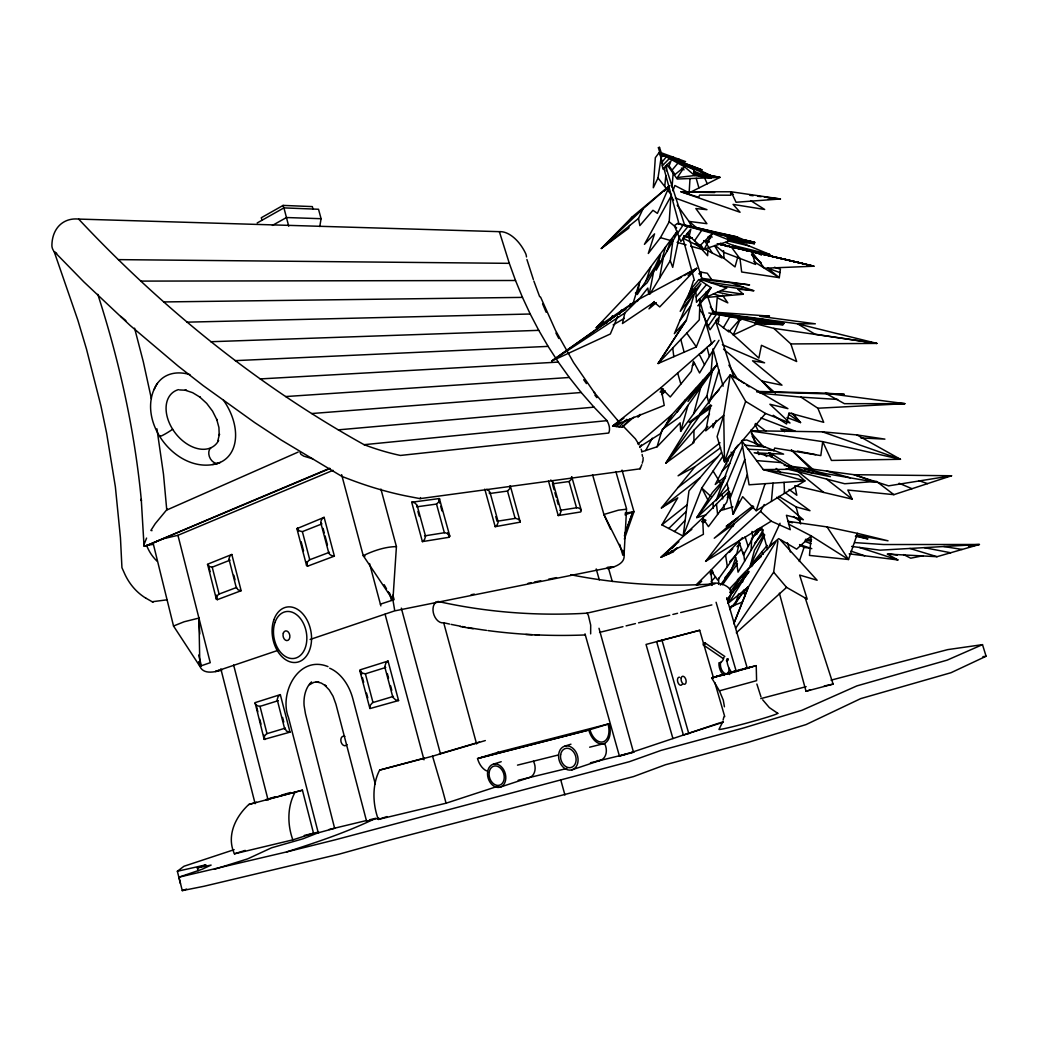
<?xml version="1.0" encoding="UTF-8"?>
<svg xmlns="http://www.w3.org/2000/svg" width="1038" height="1038" viewBox="0 0 1038 1038"><rect width="100%" height="100%" fill="white"/><g stroke="black" fill="none" stroke-linecap="round" stroke-linejoin="round"><path stroke-width="1.5" d="M411.697 502.223L439.385 498.551L449.804 536.127L449.182 537.269L422.388 541.615L411.697 502.223L414.551 502.755L417.029 505.065L425.554 536.244L424.555 539.578L422.388 541.615M718.607 584.42L718.698 578.127M571.73 476.753L571.056 479.673L569.084 481.515L552.385 483.812M296.894 528.653L324.128 517.352L334.379 556.121L307.572 566.19L306.56 565.476L296.894 528.653L299.515 530.937L302.369 531.625L321.897 523.918C319.315 522.698 321.936 518.027 324.128 517.352M290.017 732.14L264.171 739.367L255.063 702.648L280.325 694.63L290.017 732.14L286.501 731.115L284.944 728.326M701.623 249.055L701.714 246.123M486.77 489.274L489.469 491.234L489.391 493.556L507.517 491.052L509.969 488.431L510.138 485.81M699.988 299.826L699.275 319.86L658.157 363.495L696.342 346.887L705.477 324.064M700.832 276.03L700.961 272.138L707.293 273.241L711.757 279.676M751.201 550.127L751.616 538.424L761.594 527.797L767.523 549.595M713.093 423.569L712.911 427.773L716.194 420.442M707.903 249.795L707.631 255.698L698.587 245.695M708.253 242.425L708.396 239.467M607.723 568.772C614.366 566.943 625.278 563.829 624.072 554.928L626.563 508.854L615.858 471.563M510.372 486.082L520.272 522.14L495.191 526.681L484.785 489.119M672.909 190.901L674.856 185.517L689.128 192.873L689.998 178.536M380.92 489.067L396.425 546.624L392.909 599.86L394.674 610.266M670.885 196.403L644.429 244.345L654.563 233.861L648.296 253.467L660.453 237.65L669.199 221.743L670.885 196.403L673.597 200.152M643.015 460.885L643.119 457.46M672.053 187.229L673.156 173.32M711.043 372.46L712.885 350.39M715.986 312.62L717.219 297.75L727.82 302.875L722.474 295.142M236.353 588.014L228.944 558.976L229.852 556.134L231.824 554.474L241.14 590.713L237.923 589.74L236.586 587.443M771.403 501.406L773.038 483.124M760.62 557.51L760.75 556.134L747.632 569.875M420.52 497.565L420.04 498.629L406.273 495.982A141.687 53.003 20.3 0 1 353.426 480.789L342.099 476.52L281.233 440.047L254.647 422.557L203.163 385.604L178.251 366.167L130.022 325.348L83.922 281.96L53.742 251.079M664.748 186.49L665.825 175.487M666.292 170.764L666.915 164.471L677.191 179.029L720.022 177.381L689.128 192.873M241.14 590.713L217.292 599.679L216.332 599.082L207.548 564.231L231.824 554.474M649.762 294.312L670.25 260.681L673.026 239.622M735.721 628.133L773.66 572.197L777.942 540.837M677.97 161.124L685.586 161.617L660.661 152.573L658.819 153.001L655.328 157.711L653.304 187.748L658.001 177.978L661.284 156.491M319.782 226.544L321.079 218.707L318.523 209.261L283.932 207.885L257.177 222.962M729.519 674.531A9.744 5.424 73.8 0 0 730.259 672.858L730.622 670.756A11.223 6.202 73.8 0 1 726.95 659.532M659.532 278.275L663.658 255.53M717.193 364.39L687.973 401.459L696.706 387.667L665.734 425.723L672.014 414.629L717.193 364.39L679.799 416.887L662.231 429.395L657.093 446.781L641.51 451.932M590.648 633.881L590.687 625.11L588.312 615.145L586.95 613.16L580.047 613.562A1016.124 723.992 -71.8 0 1 437.919 601.417M649.243 294.143L653.668 271.541M629.768 306.521L630.377 303.589M679.293 236.223L672.715 267.376L670.25 260.681M657.093 446.781L680.137 422.803L680.656 431.341L706.917 395.88L712.159 371.461M638.37 299.541L624.824 313.022L622.476 323.532L654.122 302.201L659.714 306.937L696.732 268.297L638.37 299.541L551.749 361.003L610.344 333.976L617.753 316.395M756.897 534.077L759.401 528.433M723.097 720.1L723.888 716.843M217.863 440.735L219.498 434.04L219.226 435.376L218.927 427.487L216.657 419.144L216.877 419.78L212.595 411.204L206.692 403.38L199.581 396.853L200.126 397.243L192.679 392.701L185.075 390.158L186.451 390.288L179.483 389.925M693.708 413.708L700.663 387.602M729.377 492.803L726.717 502.314L708.448 526.642L702.648 517.988L728.78 491.675M680.656 431.341L687.973 405.417M737.927 256.581L735.008 266.909L720.32 255.452M661.543 260.759L665.618 246.875M718.984 369.982L708.993 403.613L706.917 395.88M772.96 453.671L772.103 456.473L768.976 452.97M773.816 450.868L774.659 448.066L820.824 455.604L822.719 441.643L750.746 430.965L755.612 431.315M695.953 288.642L686.403 320.067L658.157 363.495L686.403 320.067L674.35 333.691L685.547 307.209L693.073 294.935L680.201 311.335L691.632 288.343M700.144 274.823L700.961 272.138L698.846 273.837M693.475 280.61L687.805 298.529L700.922 283.815L695.901 291.795L696.472 302.292L710.926 287.604L698.808 279.559L690.672 289.459M629.586 225.389L628.678 228.256L601.3 248.497L632.337 216.812L669.653 185.646L657.391 213.374L652.954 210.286L639.849 225.609L638.513 218.447L643.015 208.846L669.653 185.646L664.151 191.2M736.292 601.236L738.667 593.931M742.455 582.253L743.87 577.881L727.223 599.328M742.572 446.236L727.106 483.215L733.139 514.277L742.663 496.683L756.17 510.722L765.084 483.682M646.142 280.675L650.891 266.714M727.962 603.273L730.934 594.553M799.26 561.48L804.048 547.428L810.029 548.09M856.7 535.115L888.035 540.811L857.492 533.363L848.526 559.508L809.471 555.421L811.223 535.906L788.504 524.073M666.928 251.339L671.067 239.544M745.673 401.421L724.472 461.832L717.102 436.583L723.733 415.369L730.259 374.796L787.907 408.648L769.885 404.249L789.996 423.011L765.538 413.487L745.673 401.421L730.259 374.796L699.871 413.63L710.706 404.82L705.762 430.861L723.733 415.369L724.472 461.832L765.538 413.487M624.915 533.532L632.817 511.89L624.383 535.829M624.357 539.072L633.984 511.708L622.022 470.097M733.139 514.277L747.36 474.613M730.064 498.461L744.791 459.419M760.646 530.249L761.594 527.797L755.508 534.881M733.749 623.76L748.45 586.872L775.879 541.81M734.45 622.112L748.45 586.872L729.208 602.429L748.658 571.224L737.395 579.983L772.83 543.419M420.04 498.629L640.057 468.826L641.795 464.726M619.595 314.345L621.451 309.986M722.033 723.265L719.049 729.221A30.491 1.272 -15.3 0 0 750.63 722.02A30.491 1.272 -15.3 0 0 777.086 713.21M146.592 538.073L144.035 544.509L144.035 546.053L144.905 546.325L330.071 468.462M780.057 523.256L769.275 546.403L778.682 538.618L796.652 549.141L811.223 535.906L848.526 559.508L827.027 526.915L787.699 521.271M737.201 505.636L739.212 501.341M764.759 534.855L750.344 565.658L753.16 564.477M732.854 526.564L734.281 523.671L753.744 506.868M610.331 319.989L612.446 315.786M645.688 450.544L652.266 438.192M776.813 497.267L803.36 519.753L786.415 515.276L790.281 529.704L771.208 521.18L705.619 561.376L760.53 511.384L764.189 504.52M757.364 529.302L743.468 555.122L739.393 542.809L736.876 553.345L717.686 580.086L710.848 570.277L742.404 537.71M722.189 584.576L727.975 574.196L737.084 561M738.861 584.563L745.764 572.392M298.14 452.088L166.768 510.034L163.498 474.288L156.933 428.824M677.71 232.499L656.133 270.204L660.609 254.764L655.004 266.831L637.293 294.507L639.706 281.752L677.308 231.15L674.038 236.729M706.528 322.247L711.562 313.463M659.986 260.759L647.063 282.842L635.399 293.144M670.898 242.088L672.455 239.441M691.827 529.38L683.147 536.062L661.894 524.878L677.788 497.825L661.401 507.971L695.019 466.633L720.632 447.702M157.309 383.424C133.668 419.624 176.72 475.754 217.837 463.415M723.356 327.71L729.87 316.733M718.984 340.256L699.586 373.005L693.449 361.315L691.347 371.345L670.25 396.983L660.998 387.641L612.641 426.021L622.073 427.293L633.842 417.146M552.774 483.565L552.553 481.58L550.737 480.023M763.319 529.847L738.044 572.159L735.851 557.289L731.245 570.446L720.372 585.121M764.163 534.194L754.483 550.231L750.344 565.658L767.225 545.391M626.316 509.243L618.427 510.164L603.921 514.472L592.568 474.69M639.823 447.456L641.38 444.926M746.114 575.545L748.463 571.73M751.59 566.644L753.147 564.101M710.628 407.999L691.606 421.493L665.812 463.143L693.955 442.59L693.929 430.251L709.512 414.045M727.106 483.215L716.116 500.679L735.228 448.637L737.966 445.198M741.028 594.878L734.307 605.478L729.986 607.139M742.702 592.231L744.389 589.571M695.226 392.455L703.141 380.012M662.568 163.407L658.468 147.63L659.506 147.383L662.478 156.608M659.506 147.383L658.339 147.837M677.567 233.42L683.082 225.051M677.035 412.333L685.443 399.708M722.889 456.305L701.779 488.016L683.147 536.062L688.96 490.883L721.514 452.347M702.479 383.45L709.694 372.746M694.565 240.751L701.688 230.345M708.253 326.01L716.402 314.332M699.054 416.653L665.812 463.143L693.929 430.251M722.591 584.576L737.434 563.829M221.808 670.133C214.866 671.936 203.448 674.921 199.854 666.266L173.528 626.018L184.102 621.775L198.933 618.077L199.776 634.023M654.251 301.552L648.971 308.87L656.314 302.616M689.466 292.703L692.177 288.953M679.916 320.534L690.685 305.976M723.771 481.178L696.77 517.612L705.814 514.939M758.181 559.456L760.75 556.134M684.821 302.045L694.461 289.667M626.926 223.637L632.337 216.812M637.228 301.461L647.816 288.084L648.724 294.143M733.944 451.608L729.364 457.33L715.247 484.461L725.977 476.144M661.712 162.525L666.305 156.803M679.176 237.417L687.999 226.453M749.021 571.938L731.608 593.593L740.068 578.568L729.727 592.581M729.649 609.514L747.827 586.872M727.949 495.632L729.974 493.206M696.174 296.998L706.476 284.646M672.027 170.18L677.918 163.161M705.645 520.129L703.556 522.607L705.736 520.298M702.246 522.101L704.27 519.714M727.314 497.669L730.428 493.997M678.891 541.68L661.011 557.25L703.388 534.285L702.648 517.988L661.011 557.25L672.572 552.229L675.66 548.583M754.782 543.159L763.034 533.532M710.187 573.832L712.302 571.38M737.006 546.689L740.12 543.082M640.212 414.733L637.955 416.835L639.992 414.499M724.809 577.842L727.975 574.196M689.245 293.962L700.832 280.909M725.277 478.155L712.444 492.479L696.77 517.612L728.741 488.223M668.939 553.799L672.027 550.374M727.573 599.198C739.043 587.469 717.686 580.034 708.305 584.251A917.203 688.22 -69.2 0 1 570.783 574.741L572.34 574.741M665.825 555.161L667.979 552.813M672.3 548.116L675.53 544.6M710.394 572.833L712.47 570.602M729.545 552.255L732.815 548.739M661.543 394.375L664.839 390.846M637.955 416.835L640.174 414.486M661.18 392.13L663.399 389.782M701.766 521.543L703.881 519.285M727.56 494.101L729.623 491.895M711.121 581.552L715.493 576.907M729.714 561.753L741.755 548.933M692.346 365.7L694.552 363.365M622.073 427.293L629.742 419.183M674.531 531.521L685.184 520.259M709.72 399.747L719.036 389.925M692.748 442.331L707.825 426.436M729.662 588.702L745.479 572.133M662.322 165.782L669.393 158.49M256.529 802.257L248.77 804.515C238.519 814.026 230.566 827.403 231.37 841.792A33.437 32.619 -62.9 0 0 234.432 853.82L292.846 839.859L313.528 833.242L302.421 790.19L265.754 799.831M672.572 552.229L677.087 547.727M619.141 426.89L626.757 419.339M722.266 470.954L729.805 463.506M696.2 584.77L710.848 570.277L712.068 585.432M668.77 528.498L686.326 511.397M616.598 426.553L621.074 422.219M643.015 208.846L601.3 248.497L638.513 218.447M660.142 392.014L663.438 388.926M701.39 353.244L704.763 350.078M709.239 345.862L712.574 342.735M697.302 585.354L701.714 581.228M661.79 394.583L665.345 391.274M707.955 559.197L705.619 561.376L734.281 523.671L714.248 538.216L737.875 517.962L726.224 526.344L752.965 505.83M167.3 509.1L155.246 523.658L150.886 530.444L152.015 530.652M736.279 632.804L786.583 587.391L807.201 599.147L799.636 575.065L817.127 580.255L780.524 540.071M603.091 321.689L596.214 327.761L606.945 322.675M714.793 340.568L660.998 387.641L664.229 405.404L612.641 426.021L617.649 422.518M638.007 444.017L672.014 414.629L660.272 433.754L639.966 446.664M688.168 275.576L696.732 268.297L684.237 275.55M661.894 524.878L687.169 504.792M720.048 442.746L678.086 475.806L695.019 466.633M661.401 507.971L700.118 477.662M678.035 487.51L717.543 457.057M180.43 883.623L177.368 871.258L183.96 866.263L234.134 849.668M434.234 603.493L436.025 602.144M172.632 429.226L172.074 429.628A8.771 0.817 -31.4 0 1 162.94 435.182A8.771 0.817 -31.4 0 1 160.293 435.662M220.251 462.377L219.459 462.961A8.784 6.41 64.7 0 1 210.416 458.835A8.784 6.41 64.7 0 1 210.519 448.079L211.09 447.702M620.153 420.766L623.903 418.145M748.32 587.729L743.442 591.063L745.232 596.435M677.516 223.481L712.457 233.394L704.257 249.146L730.583 240.608L726.159 236.158L677.516 223.481L674.402 225.57L680.824 241.478L690.867 229.126L689.219 235.989L700.027 245.617L712.457 233.394L730.583 240.608L754.444 243.696L737.733 238.688L754.782 242.399L683.77 225.116M624.824 313.022L551.749 361.003L618.985 313.463L625.927 309.428M711.64 405.624L689.128 422.297L691.606 421.493M756.17 510.722L804.891 480.918L798.469 474.911L763.267 469.591L741.625 440.631L746.659 439.956L783.612 454.125L754.172 452.776L770.378 456.084L792.721 469.306L763.267 469.591L804.891 480.918L749.073 484.798L741.625 440.631M144.905 546.325L244.436 504.157M613.16 324.907L624.357 318.355M677.295 279.585L681.46 277.172M313.048 209.222L312.334 206.601L283.102 205.407L261.304 217.733L262.004 220.367M272.41 225.402L286.514 217.526L321.079 218.707M417.25 505.662L416.64 506.842L436.518 504.066L438.646 502.055L439.606 498.837M309.532 684.678L313.878 682.355L318.692 681.784L316.201 681.823L321.274 683.082L326.166 686.118L324.609 685.041L329.267 689.959L333.042 696.226L335.923 704.179L366.583 821.24L378.857 818.126M495.191 526.681L497.28 524.735L498.214 522.036L490.027 492.414M548.492 481.035L558.223 515.549L560.222 513.68L561.052 511.098L552.891 482.164M640.057 468.826L640.433 467.58M831.036 680.15L947.72 649.619L982.493 644.637L986.1 656.25L951.029 672.702L860.71 698.613L806.059 724.576L748.606 742.235L665.358 764.772L633.517 776.58L389.224 840.209L339.218 854.131L203.98 886.27L182.273 890.617L178.951 877.175L286.579 851.939C315.708 842.635 344.214 833.125 372.019 820.046M360.368 669.77L359.81 670.665L369.917 708.578L398.579 700.546L388.043 661.063L360.368 669.77L361.613 674.453M366.583 821.24L367.374 820.876M598.991 628.275L633.504 752.278L619.414 756.079L585.004 633.842M393.415 696.394L372.46 702.687L370.358 705.243L369.723 708.175M982.493 644.637L947.175 660.129L856.895 685.897L801.842 710.329L744.376 727.729L661.245 750.331L629.326 761.71L335.482 839.742L286.579 851.939M319.12 832.437L302.914 838.834L271.502 847.825L247.706 858.854L214.269 869.312M285.346 728.131L266.468 733.814L264.443 736.253L263.95 738.991M388.043 661.063L385.877 663.035L384.761 666.837L392.87 697.328L395.699 699.91L398.579 700.546M245.928 503.534L329.539 468.346M173.528 626.018L153.079 543.017L163.148 538.787L177.939 535.31L333.042 470.331M280.325 694.63L278.21 696.524L277.172 699.547L284.723 729.052M739.549 669.938L756.222 665.63L756.598 680.656L719.425 690.828L711.666 677.866L722.176 674.778M207.509 564.542L209.689 566.592L212.219 567.176L229.995 560.17L229.035 559.521M730.817 606.633L742.274 602.144M727.015 658.793C729.377 657.845 728.092 661.725 726.366 660.7M216.332 599.082L216.747 596.448L218.616 594.255L235.47 587.884M306.56 565.476L307.118 562.427L309.233 559.936L329.396 552.307C327.632 554.149 332.588 556.303 334.379 556.121M218.862 670.237L215.476 671.495L278.041 650.333M756.222 665.63L726.704 674.09M198.063 870.752L197.363 867.924L205.939 864.862L177.368 871.258M182.273 890.617L186.593 889.086M624.98 514.822L632.414 512.24M380.401 604.155L394.103 599.653L392.883 595.098M178.951 877.175L202.021 869.299L211.116 865.082L197.363 867.924M310.128 639.473L394.492 610.928L613.886 566.774L607.269 567.371M719.217 723.058L631.078 752.563L633.971 752.07M713.56 678.074L699.703 630.287L656.639 641.679L683.393 735.047L723.084 722.24M571.601 769.937A12.391 9.446 72.1 0 0 574.65 750.111A12.391 9.446 72.1 0 0 558.729 753.938A12.391 9.446 72.1 0 0 571.601 769.937L599.912 760.504M789.062 489.456L796.821 495.256L794.887 485.641L852.211 499.148L847.812 490.04L893.887 494.659L951.548 475.754L854.04 474.703L784.222 465.361M424.347 758.103L379.649 770.092A49.227 33.956 77.8 0 0 378.312 819.423L446.055 803.217L498.084 786.168M499.771 787.258A11.989 8.849 73.1 0 0 502.561 768.107A11.989 8.849 73.1 0 0 487.639 771.688A11.989 8.849 73.1 0 0 499.771 787.258L529.108 777.618A11.768 8.81 72.8 0 0 533.48 761.269M378.312 819.423L387.109 816.569M622.177 755.015L619.414 756.079M234.432 853.82L245.215 850.407M564.97 746.075L570.952 744.194M254.816 703.349L257.268 705.775L260.006 706.372L278.262 700.663M493.478 764.124L501.211 761.71M779.369 593.178L806.02 691.256L810.652 689.803M805.28 598.083L833.112 684.107L806.02 691.256M359.81 670.665L362.547 673.182L365.389 673.818L385.708 667.473L384.761 666.837M588.793 730.051L609.163 723.745A17.438 10.652 75.2 0 1 603.688 743.701A17.438 10.652 75.2 0 1 588.793 730.051L477.545 758.57A16.595 10.899 76.1 0 0 486.588 770.884M719.113 675.686L716.103 676.646L720.424 675.66M477.545 758.57L498.396 752.2M723.512 674.869L730.259 672.858M720.177 510.683L732.893 506.907M439.295 753.925L479.478 742.04M379.649 770.092L432.548 756.183L485.317 740.561M265.793 799.727L275.148 796.808M281.246 795.212L290.523 792.5M248.77 804.515L302.421 790.19M849.175 553.851L897.883 559.923L887.282 554.084L937.016 556.692L979.418 544.483L883.675 544.535L854.871 542.602M623.825 754.522L625.654 753.99M699.703 630.287L646.038 644.442L672.922 738.55M719.282 675.53L726.029 673.688M729.532 672.624L735.28 671.041M730.402 672.455L740.937 669.497M721.436 675.491L751.746 666.863L743.701 668.822M760.789 698.613L806.137 686.65M824.263 685.988L833.112 684.107M627.562 753.458L629.417 752.978M722.772 675.05L711.666 677.866M497.254 752.55L609.163 723.745M478.713 758.22L589.934 729.688A15.505 9.472 75.2 0 0 603.182 741.833A15.505 9.472 75.2 0 0 608.047 724.083M517.495 765.136L558.275 755.002M589.649 747.191L603.766 743.688M599.562 632.376L622.969 626.654M626.083 625.888L635.438 623.604M638.565 622.839L669.757 615.21M672.871 614.444L677.555 613.302M680.669 612.537L711.873 604.907M720.709 722.552L723.395 721.903M518.157 780.265L566.865 768.496M590.466 762.787L626.68 754.029M304.277 835.46L318.186 832.113M329.046 829.518L366.44 820.539M369.58 819.786L375.834 818.281M586.95 613.16L714.961 583.81M622.735 550.283L624.072 554.928L622.813 555.187L619.712 544.353M471.135 594.748L474.301 594.112M528.07 583.317L531.235 582.681M534.401 582.046L540.72 580.774M548.635 579.191L556.537 577.608M923.223 555.693L910.728 558.197L903.605 554.59M968.493 546.663L979.418 544.483L880.146 550.166L851.627 546.429M167.313 599.782L152.339 601.729M495.788 516.652L497.072 521.258L515.704 518.325L518.611 519.389L520.298 521.66M560.935 510.67L559.871 510.372L576.531 507.777C578.568 507.141 582.811 510.008 580.735 511.955L558.223 515.549M424.542 535.893L444.926 532.65L447.962 533.766L449.804 536.127M625.058 513.174L633.984 511.708M153.001 544.431L146.579 545.326A95.807 60.593 -53.1 0 0 157.023 561.104M982.908 656.639L986.1 656.25M364.091 444.679L606.996 420.649L607.399 421.389A85.7 28.558 21.9 0 1 608.722 433.041L400.409 455.448A94.341 34.462 20.3 0 1 366.012 445.393L364.091 444.679C257.541 385.487 161.902 307.897 78.641 219.083A41.183 29.739 56.2 0 0 51.9 245.967A8.602 6.254 55.2 0 0 53.314 250.392M338.336 429.849L594.021 407.156L606.996 420.649M732.984 283.582L753.718 290.705L737.629 289.096L743.312 294.26L705.555 297.504L697.99 305.873L710.926 287.604L705.555 297.504L726.756 288.006L700.39 279.313L749.592 284.905L701.364 278.249M311.724 413.539L581.228 392.507L594.021 407.156M943.516 476.364L951.548 475.754L888.593 485.862L854.04 474.703L875.294 482.138L825.392 473.6L804.372 468.605L830.426 476.65L789.217 468.553M285.671 396.555L569.33 377.482L581.228 392.507M260.175 378.922L558.288 362.093L569.33 377.482M759.816 393.181L800.947 397.126L817.866 408.232L904.864 403.665L825.405 393.168L756.819 391.417M585.393 634.906L582.565 635.048A1044.072 744.687 -71.6 0 1 535.154 634.815M687.753 226.232L690.257 226.115L741.236 238.701L733.892 237.936M235.224 360.64L548.116 346.381L558.288 362.093M210.818 341.723L538.761 330.344L548.116 346.381M768.029 199.296L780.446 198.972L731.128 191.783L680.993 191.771L740.068 212.258L733.075 204.395L764.669 209.468L750.682 200.606M186.944 322.156L530.223 314.008L538.761 330.344M163.615 301.941L522.477 297.387L530.223 314.008M755.028 323.597L773.79 328.358L790.865 343.941L876.902 343.409L797.495 323.791L712.937 312.36M140.805 281.103L515.523 280.494L522.477 297.387M118.527 259.63L509.308 263.341L515.523 280.494M365.026 556.044L363.248 555.68L341.632 474.677M750.746 430.744L822.394 431.821L856.947 434.935L884.908 439.126L860.813 437.919M714.624 192.536L680.993 191.771L698.587 197.246L699.651 195.092L730.869 195.222L731.128 191.783L736.059 202.254L780.446 198.972L764.383 197.064M78.641 219.083L499.369 231.669A31.789 18.593 64.7 0 1 525.669 253.57A6.475 3.75 64.8 0 1 526.461 256.931M703.154 314.864L710.005 329.825L719.295 316.655L717.959 323.571L728.858 331.926L740.47 318.627L733.217 334.989L757.468 323.661L754.704 320.106L712.34 313.463L784.014 323.545L766.55 321.495L782.976 324.699L757.468 323.661L740.47 318.627L708.824 312.97M756.663 391.793L844.361 394.362L825.405 393.168L844.426 403.678L904.864 403.665L893.666 402.965M748.061 449.233L774.14 450.492M525.799 634.49L539.319 635.139M800.947 397.126L837.718 399.448M805.566 539.293L811.586 539.695M671.664 158.827L679.345 159.359M712.989 312.062L769.547 316.136L759.855 316.343L815.336 323.804L797.495 323.791L815.102 334.223L876.902 343.409L773.79 328.358M756.546 460.587L781.406 462.611M745.037 445.185L764.837 446.924M750.266 318.199L767.575 320.132L713.949 313.281M663.217 155.947L673.117 157.088M749.929 195.339L753.134 195.728M757.961 196.299L761.165 196.675M726.924 315.76L766.913 320.833M743.61 318.368L784.014 323.545M755.508 321.144L782.976 324.699M805.125 540.318L811.262 541.122M709.447 282.297L743.195 287.085M755.898 321.65L774.984 324.375M719.84 285.722L753.718 290.705M756.443 322.351L768.12 324.103M888.32 553.773L897.364 555.122M691.1 166.106L712.159 176.226L701.13 172.243L711.108 178.095L694.643 175.552L677.399 177.511L684.548 166.781L662.802 154.896L660.505 156.115L662.945 169.051L670.976 160.89L669.082 165.924L675.011 174.488L684.548 166.781L694.643 175.552L693.631 169.531L662.802 154.896L702.168 169.947L666.811 156.803M720.606 290.757L743.312 294.26M735.488 240.388L769.768 254.44L755.898 252.234L761.464 255.101M943.802 546.52L962.148 549.452M460.34 626.589L473.146 628.769M702.687 174.06L720.022 177.381L703.323 174.099M924.274 547.649L950.678 552.761M797.392 451.089L815.66 454.657M682.096 224.403L737.94 237.118L721.073 233.55M827.027 526.915L857.492 533.363M789.282 522.049L792.422 522.724M855.377 536.218L867.963 538.917L856.207 535.699M436.142 602.157A11.081 7.37 72.1 0 0 433.988 614.989A11.081 7.37 72.1 0 0 443.706 622.774L449.558 624.059M721.073 244.527L729.351 246.369L718.426 243.891M717.933 243.826L813.922 266.208L764.461 268.245L751.538 251.533L717.18 243.683M691.879 237.871L683.834 236.067L683.289 238.312L721.968 257.969L714.559 245.708M704.374 240.699L709.058 241.763M703.816 240.621L708.526 241.685M770.832 256.139L792.941 261.161M698.379 228.918L737.707 237.923M692.177 237.974L683.834 236.067L691.334 237.793M712.34 253.077L704.698 240.829L707.812 241.543M791.942 261.07L805.384 264.145M779.798 258.228L799.701 262.783M717.569 292.119L731.453 295.285M715.065 233.278L754.782 242.399M704.711 240.868L709.162 241.893M718.283 243.982L769.184 255.595M727.43 237.455L754.444 243.696M752.174 251.78L813.922 266.208L751.538 251.533L755.586 264.418L723.875 252.351L715 245.357M312.659 458.809L303.732 456.136L300.942 454.333L300.06 452.516M327.982 666.604C298.659 654.628 278.781 693.15 288.512 717.621L318.264 832.813L334.638 828.324L305.457 713.781L304.082 705.464A29.778 20.669 77.4 0 1 311.543 681.901M727.521 240.751L748.969 245.902M728.066 238.091L746.971 242.736M733.01 245.357L769.768 254.44M728.936 238.961L740.535 241.906M712.834 312.892L720.644 314.877M737.836 319.237L740.963 320.028M786.22 468.696L844.724 483.747L876.5 481.373L893.887 494.659M778.837 496.359L796.081 506.907L809.99 510.709L784.326 492.09M713.391 294.001L721.267 296.154M660.453 237.65L671.028 240.634M677.074 242.334L686.144 244.89M690.672 246.175L702.765 249.574L695.304 243.398M789.114 467.866L796.821 470.045M826.52 471.018L850.356 477.869M909.898 548.466L937.016 556.692M790.19 466.153L813.61 473.354M859.451 547.454L897.883 559.923M774.517 267.246L780.407 269.205L779.279 277.652L741.664 271.995L739.951 258.254M799.545 544.561L811.781 548.635M730.493 193.353L733.412 194.353M918.799 480.633L927.57 483.63M850.978 551.126L864.693 555.784M822.394 431.821L900.465 459.302L831.451 460.444L822.719 441.643L900.465 459.302L856.947 434.935M779.953 272.579L767.705 268.154L779.279 277.652L753.886 261.498M675.388 198.063L706.969 209.663L695.862 208.56L706.904 223.676L688.973 221.405L677.217 205.148M786.96 417.536L800.545 422.57L793.24 413.928M805.034 541.434L811.041 543.717M760.932 417.912L795.458 431.276L780.771 428.902L784.65 431.769M676.127 161.214L701.545 171.127M686.663 166.223L712.159 176.226M693.929 171.283L711.108 178.095M709.33 235.924L712.211 237.079M725.588 242.399L746.491 250.729M899.103 483.254L912.013 488.716M722.396 344.681L764.604 362.82L752.55 360.796L781.99 385.176L761.879 381.024L723.551 349.157M694.072 172.152L705.918 177.29M694.266 173.346L701.48 176.616M724.822 656.496L705.113 642.95L703.466 643.417L703.336 644.922L723.058 658.442M703.336 644.922L704.984 644.468L705.113 642.95M707.708 237.079L710.524 238.429M720.385 243.152L727.56 246.59M800 545.158L804.048 547.428M777.799 713.365L769.34 707.592L762.696 699.82M145.735 598.07L153.014 602.235M770.001 452.892L793.24 467.347M773.284 415.278L786.57 423.997L788.984 412.89L823.705 422.31L817.866 408.232M662.114 155.207L658.819 153.001L660.453 155.337M681.408 168.091L684.042 169.856M793.382 516.522L799.909 520.959M743.896 383.217L737.304 378.649L728.871 365.181M746.53 385.046L749.164 386.876M788.685 414.331L800.545 422.57L791.709 413.072M755.586 423.491L765.785 431.03M762.852 453.632L766.732 456.512M826.546 479.076L852.211 499.148M798.3 471.797L823.744 492.44M751.486 254.842L761.269 262.861M698.276 229.139L688.973 221.405L691.723 227.037M669.199 221.743L676.659 227.932M120.745 316.395L125.883 320.664M724.135 675.427L722.643 674.103A9.744 5.424 73.8 0 1 718.958 662.802A13.468 7.526 73.5 0 0 723.94 657.469M775.438 393.155L761.879 381.024L771.818 391.702M716.402 319.263L718.763 321.43M728.196 330.071L758.869 358.136L761.451 345.304L796.665 361.522L790.865 343.941M760.53 511.384L771.208 521.18M776.152 468.423L780.836 472.731M710.978 496.54L701.779 488.016L708.331 500.822M811.846 470.006L791.293 449.895L813.727 470.045M617.467 420.26L619.634 422.492M622.891 425.852L635.412 438.853L639.161 444.887M689.44 235.574L687.403 233.316L702.233 279.494M751.24 433.067L763.76 447.106M618.869 421.804L593.957 392.182L595.072 393.661L573.599 362.612L555.564 330.525L540.59 297.102M773.66 572.197L786.583 587.391M699.794 244.592L702.687 248.173M594.852 395.141L596.863 397.645M658.001 177.978L671.443 194.949M710.342 306.794L714.935 312.892M731.232 246.901L739.757 258.397M726.224 458.744L728.04 461.209M583.68 379.739L586.47 383.593M699.651 309.506L704.296 315.954M731.037 452.166L732.906 454.761M396.425 546.624C385.474 546.676 373.304 550.75 363.248 555.68L392.909 599.86L391.456 600.379L389.419 592.776M686.78 333.12L696.342 346.887M752.018 435.934L757.857 445.458M713.093 471.031L720.593 483.345M384.151 584.692L386.538 588.831M388.134 591.582L392.909 599.86L392.092 596.811M761.762 551.944L763.125 554.357M555.914 333.016L558.807 338.466M719.425 690.828L723.291 700.17L724.433 706.8M699.184 354.23L704.504 364.688M624.072 554.928L603.921 514.472L610.513 529.108M754.963 424.231L758.48 431.354M768.989 452.763L771.091 457.044M760.971 696.874L756.871 684.016M704.633 177.978L707.267 183.778M542.576 303.797L546.131 312.23M641.147 449.182L641.951 451.413M533.869 281.051L539.682 296.751M665.462 165.821L684.846 225.726M706.203 291.782L713.171 313.294M715.649 320.976L734.035 377.806M750.928 430.043L755.405 443.862M757.883 451.543L758.882 454.618M787.388 542.77L790.372 551.982M526.915 259.5L533.363 279.507M432.548 756.183L442.486 789.892A36.161 1.077 74.9 0 1 446.055 803.217M97.806 294.338C119.461 361.38 134.745 430.614 141.376 500.809L141.246 499.135L144.035 546.053M745.089 536.776L748.139 546.429M499.369 231.669L509.308 263.341M726.691 597.771L747.373 668.511M716.09 602.274L736.331 671.638M677.658 373.057L680.863 384.086M714.897 682.706L724.732 716.622M661.959 640.148L688.817 733.723M608.307 567.527L612.277 581.488M134.59 328.177L143.322 361.821L151.366 398.657M571.86 477.169L581.267 510.346M596.214 568.941L599.302 579.866M569.084 481.515L576.531 507.777M696.2 178.302L698.924 187.956M552.8 485.291L554.045 489.715M554.876 492.661L556.121 497.098M556.965 500.044L558.21 504.468M507.517 491.052L515.146 518.429M560.831 780.2L564.932 795.017M438.594 498.538L439.865 503.183M440.709 506.285L441.98 510.93M447.91 532.624L449.182 537.269M796.081 506.907L800.739 524.021M663.84 168.091L679.086 224.169M682.9 238.195L694.331 280.26M699.404 298.957L711.692 344.136M712.963 348.82L723.11 386.188M436.518 504.066L444.355 532.754M417.899 511.436L419.144 516.016M443.706 622.774L476.598 743.961M401.317 608.125L440.384 753.575M283.932 207.885L288.707 226.154M283.102 205.407L283.815 208.067M385.085 614.211L424.01 759.829M369.541 563.543L380.855 605.881M387.33 673.558L388.549 678.125M390.573 685.742L391.793 690.309M365.389 673.818L372.979 702.466M323.078 528.407L324.271 532.883M325.05 535.868L327.424 544.833M362.431 677.567L363.676 682.251M366.557 693.163L367.789 697.847M320.885 523.152L328.799 553.072M375.25 783.859L352.829 698.704A41.299 28.675 77.4 0 0 329.695 668.213M302.369 531.625L309.752 559.741M680.798 339.465L684.133 352.193M297.517 527.914L298.321 530.976M301.137 541.693L303.55 550.88M306.366 561.597L307.572 566.19M707.008 347.38L709.382 356.462M282.583 717.453L283.763 722.033M233.861 575.247L235.029 579.775M260.006 706.372L266.987 733.594M256.646 707.099L257.839 711.731M259.811 719.451L261.005 724.083M263.769 734.891L264.95 739.523M212.219 567.176L219.096 594.086M208.936 566.982L210.13 571.653M216.099 595.008L217.292 599.679M233.641 665.047L268.128 800.155M220.834 668.848L255.127 803.697M177.939 535.31L210.247 662.685L199.854 666.266L198.699 661.673M198.673 655.043L201.385 665.76L199.854 666.266L198.933 618.077M725.653 459.094L726.678 463.83M725.575 555.071L727.327 566.644M722.059 494.36L722.72 498.902M723.616 504.935L724.277 509.463M743.442 552.216L744.648 561.091M672.728 348.041L673.805 356.683M751.992 531.417L752.784 537.814M716.467 504.079L717.621 514.42M723.564 250.651L724.018 258.332M784.066 482.359L784.52 493.374M713.054 502.651L713.223 508.399M56.701 253.363A12.313 8.94 55.1 0 1 54.21 251.741L77.889 320.288L86.504 349.144L100.881 405.663L106.642 433.235L115.361 486.757L120.46 537.879L121.939 567.682L124.936 574.39A131.644 82.962 -53.1 0 0 145.722 598.096M642.12 454.475A128.855 44.037 21.9 0 1 642.47 456.318M642.587 461.547A128.855 44.037 21.9 0 1 642.288 463.169M292.846 839.859A47.216 34.202 78.9 0 1 295.039 792.344M604.622 743.584A12.145 9.381 71.8 0 1 605.426 755.482A12.145 9.381 71.8 0 1 597.434 760.672M218.642 440.436A33.748 22.979 52.4 0 1 175.733 433.625A33.748 22.979 52.4 0 1 178.432 389.639M223.352 400.019A51.316 34.955 52.4 0 1 212.66 464.479M154.195 389.561A51.316 34.955 52.4 0 1 189.954 374.601M532.157 634.659A1044.072 744.687 -71.6 0 1 487.951 630.585M486.511 630.39A1044.072 744.687 -71.6 0 1 467.879 627.523M465.037 627.03A1044.072 744.687 -71.6 0 1 462.208 626.524M460.613 626.225A1044.072 744.687 -71.6 0 1 451.128 624.383M682.148 684.327A4.126 2.374 74.2 0 1 677.905 682.42A4.126 2.374 74.2 0 1 679.514 677.217M347.042 744.583A4.905 3.412 76.3 0 1 341.035 741.872A4.905 3.412 76.3 0 1 344.888 736.37M729.104 668.329A7.253 4.035 73.8 0 1 724.2 673.065A7.253 4.035 73.8 0 1 720.619 662.387M639.706 281.752L633.271 302.681L596.214 327.761L639.706 281.752M712.95 572.159L710.848 574.598L713.041 572.262M273.876 619.777A28.091 19.398 79.5 0 0 293.676 662.504A28.091 19.398 79.5 0 0 307.923 621.775A28.091 19.398 79.5 0 0 273.876 619.777M489.17 772.376A9.952 7.344 73.1 0 0 499.239 785.286A9.952 7.344 73.1 0 0 501.549 769.392A9.952 7.344 73.1 0 0 489.17 772.376M560.624 754.756A9.913 7.551 72.1 0 0 570.939 767.549A9.913 7.551 72.1 0 0 573.365 751.681A9.913 7.551 72.1 0 0 560.624 754.756M681.188 677.944A4.139 2.374 74.1 0 0 684.12 684.289A4.139 2.374 74.1 0 0 685.508 678.593A4.139 2.374 74.1 0 0 681.188 677.944M274.979 622.424A23.757 16.387 79.5 0 0 291.756 658.546A23.757 16.387 79.5 0 0 303.758 624.072A23.757 16.387 79.5 0 0 274.979 622.424M283.309 633.167A4.905 3.374 79.5 0 0 286.799 640.602A4.905 3.374 79.5 0 0 289.239 633.452A4.905 3.374 79.5 0 0 283.309 633.167"/></g></svg>
